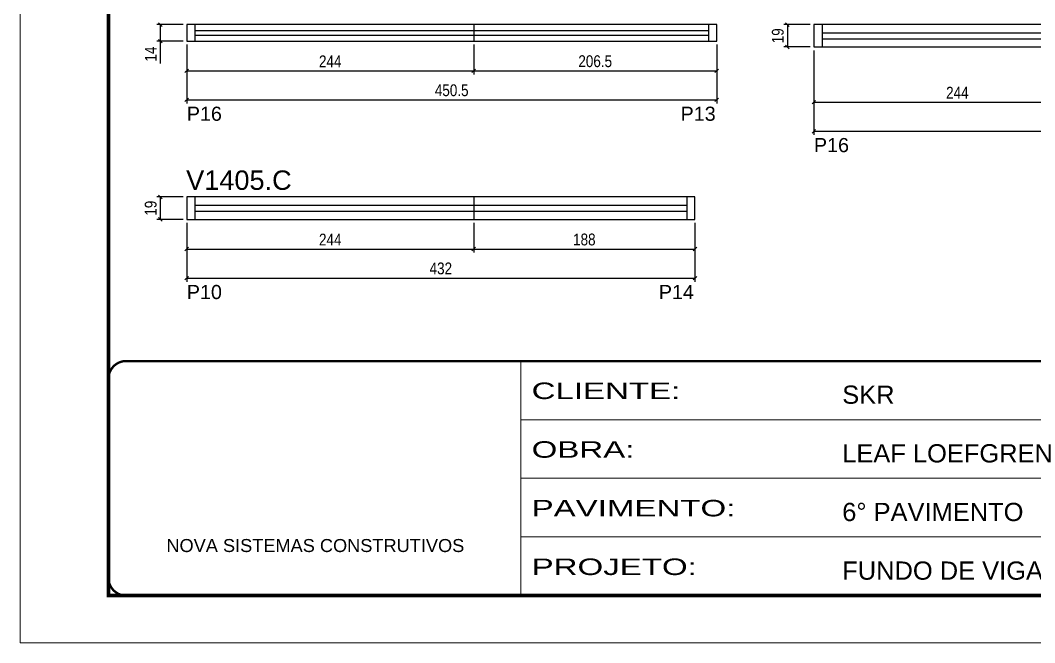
# Model space of a CAD drawing. Extents: x 1959 to 8212, y 239 to 4735.
# Drawn here: x 6727 to 7590, y 2537 to 3065 of the extents above; entities that cross this region are included whole.
import ezdxf

# ---------------------------------------------------------------- set-up
doc = ezdxf.new("R2010")
doc.units = 0
doc.linetypes.add('CONTINUO', pattern=[0])
doc.linetypes.add('DASHED', pattern=[0.75, 0.5, -0.25])
for name, color, linetype in [('5', 5, 'Continuous'), ('COTA', 241, 'Continuous'), ('NOMENCLATURA', 7, 'Continuous'), ('Painéis', 200, 'Continuous'), ('SARR_2.2x7', 40, 'Continuous'), ('SARR_EDITAR', 141, 'Continuous')]:
    doc.layers.add(name, color=color, linetype=linetype)
doc.layers.add('Folhas', color=255, linetype='Continuous', lineweight=9)
doc.layers.add('SARRAFO DE PRESSAO', color=251, linetype='DASHED', lineweight=9)
doc.styles.add('ARIAL', font='arial.ttf')
doc.styles.add('COTA TECNICA', font='techl___.ttf', dxfattribs={"height": 10})
doc.styles.add('COTA TECNICA-50', font='techl___.ttf', dxfattribs={"height": 10})
doc.styles.get("Standard").update_dxf_attribs({"font": 'arial.ttf'})
doc.styles.add('Tecnologia', font='')
doc.styles.get('Tecnologia').set_extended_font_data('Forgotten Futurist')
doc.dimstyles.new('COTA PAINEL-50', dxfattribs={"dimtxt": 10, "dimasz": 3, "dimexe": 3, "dimexo": 3, "dimgap": 3, "dimtad": 1, "dimdec": 1, "dimzin": 12, "dimdsep": 46, "dimtxsty": 'COTA TECNICA-50', "dimblk1": 'OBLIQUE', "dimblk2": 'OBLIQUE', "dimsah": 1, "dimcen": 0.9, "dimclrd": 4, "dimclre": 4, "dimclrt": 240, "dimadec": 1, "dimazin": 3, "dimtfac": 1, "dimtdec": 1, "dimtmove": 0, "dimatfit": 3, "dimfxl": 1, "dimtolj": 1, "dimtzin": 12, "dimarcsym": 0})
doc.dimstyles.new('PAINEL', dxfattribs={"dimtxt": 10, "dimasz": 3, "dimexe": 3, "dimexo": 3, "dimgap": 3, "dimtad": 1, "dimdec": 1, "dimzin": 12, "dimdsep": 46, "dimtxsty": 'COTA TECNICA', "dimblk1": 'OBLIQUE', "dimblk2": 'OBLIQUE', "dimsah": 1, "dimcen": 0.9, "dimclrd": 4, "dimclre": 4, "dimclrt": 240, "dimadec": 1, "dimazin": 3, "dimtfac": 1, "dimtdec": 1, "dimtmove": 0, "dimatfit": 3, "dimfxl": 1, "dimtolj": 1, "dimtzin": 12, "dimarcsym": 0})

# ---------------------------------------------------------------- blocks, each defined once
blk = doc.blocks.new('9999999999')
at = {"color": 30, "linetype": 'CONTINUO'}
for p, q in [((98564.56, 34230.21), (98564.56, 34429.45)), ((98564.56, 34379.64), (99583.98, 34379.64)), ((98564.56, 34329.83), (99487.98, 34329.83)), ((98564.56, 34280.02), (99487.98, 34280.02))]:
    blk.add_line(p, q, dxfattribs=at)
at = {"color": 30, "linetype": 'CONTINUO', "const_width": 2}
blk.add_lwpolyline([(99583.98, 34230.21), (99583.98, 34414.45, 0.414214), (99568.98, 34429.45), (98228.98, 34429.45, 0.414214), (98213.98, 34414.45), (98213.98, 34245.21, 0.414214), (98228.98, 34230.21), (99583.98, 34230.21)], format="xyb", dxfattribs=at)
at = {"layer": 'Folhas'}
blk.add_lwpolyline([(98138.98, 34190.21), (99623.98, 34190.21), (99623.98, 35240.21), (98138.98, 35240.21)], close=True, dxfattribs=at)
at = {"layer": 'Folhas', "color": 30, "const_width": 3}
blk.add_lwpolyline([(98213.98, 34230.21), (99583.98, 34230.21), (99583.98, 35200.21), (98213.98, 35200.21)], close=True, dxfattribs=at)
at = {"color": 7, "linetype": 'Continuous', "ltscale": 5, "style": 'ARIAL'}
for s, height, p in [('SKR', 15.483, (98837.68, 34393.13)), ('LEAF LOEFGREN', 15.4829, (98837.68, 34343.32)), ('6° PAVIMENTO', 15.4829, (98837.68, 34293.51)), ('NOVA SISTEMAS CONSTRUTIVOS', 11.0592, (98263.19, 34267.21)), ('FUNDO DE VIGAS', 15.4829, (98837.68, 34243.7))]:
    blk.add_text(s, height=height, dxfattribs=at).set_placement(p)
at = {"layer": 'Folhas', "color": 7, "style": 'Tecnologia', "width": 1.5}
for s, p in [('CLIENTE:', (98573.65, 34397.17)), ('OBRA:', (98573.65, 34347.31)), ('PAVIMENTO:', (98573.65, 34297.5)), ('PROJETO:', (98573.65, 34247.69))]:
    blk.add_text(s, height=14, dxfattribs=at).set_placement(p)
blk = doc.blocks.new('_Oblique')
at = {"color": 0, "linetype": 'ByBlock', "lineweight": -2}
blk.add_line((-0.5, -0.5), (0.5, 0.5), dxfattribs=at)
blk = doc.blocks.new('*D132')
at = {"layer": 'COTA', "color": 4, "linetype": 'ByBlock', "lineweight": -2, "transparency": 16777216}
for p, q in [((6868.74, 3044.65), (6868.74, 2994.71)), ((7319.24, 3044.65), (7319.24, 2994.71)), ((6868.74, 2997.71), (7319.24, 2997.71))]:
    blk.add_line(p, q, dxfattribs=at)
at = {"layer": 'Defpoints', "color": 0, "linetype": 'ByBlock', "transparency": 16777216}
for p in [(6868.74, 3047.65), (7319.24, 3047.65), (7319.24, 2997.71)]:
    blk.add_point(p, dxfattribs=at)
at = {"layer": 'COTA', "color": 4, "linetype": 'ByBlock', "lineweight": -2, "transparency": 16777216, "xscale": 3, "yscale": 3, "zscale": 3, "rotation": 180}
blk.add_blockref('_Oblique', (6868.74, 2997.71), dxfattribs=at)
at = {"layer": 'COTA', "color": 4, "linetype": 'ByBlock', "lineweight": -2, "transparency": 16777216, "xscale": 3, "yscale": 3, "zscale": 3}
blk.add_blockref('_Oblique', (7319.24, 2997.71), dxfattribs=at)
at = {"layer": 'COTA', "color": 240, "linetype": 'ByBlock', "transparency": 16777216, "insert": (7093.99, 3005.82), "char_height": 10, "attachment_point": 5, "style": 'COTA TECNICA-50'}
blk.add_mtext('\\A1;450.5', dxfattribs=at)
blk = doc.blocks.new('*D133')
at = {"layer": 'COTA', "color": 4, "lineweight": -2, "transparency": 16777216}
for p, q in [((6865.74, 3061.65), (6843.25, 3061.65)), ((6846.25, 3061.65), (6846.25, 3047.65)), ((6865.74, 3047.65), (6843.25, 3047.65)), ((6846.25, 3047.65), (6846.25, 3028.54))]:
    blk.add_line(p, q, dxfattribs=at)
at = {"layer": 'Defpoints', "color": 0, "transparency": 16777216}
for p in [(6868.74, 3061.65), (6846.25, 3047.65), (6868.74, 3047.65)]:
    blk.add_point(p, dxfattribs=at)
at = {"layer": 'COTA', "color": 4, "lineweight": -2, "transparency": 16777216, "xscale": 3, "yscale": 3, "zscale": 3}
for p, rotation in [((6846.25, 3061.65), 90), ((6846.25, 3047.65), 270)]:
    blk.add_blockref('_Oblique', p, dxfattribs=dict(at, rotation=rotation))
at = {"layer": 'COTA', "color": 240, "transparency": 16777216, "insert": (6838.17, 3036.59), "char_height": 10, "attachment_point": 5, "rotation": 90, "style": 'COTA TECNICA'}
blk.add_mtext('\\A1;14', dxfattribs=at)
blk = doc.blocks.new('*D134')
at = {"layer": 'COTA', "color": 4, "lineweight": -2, "transparency": 16777216}
for p, q in [((6868.74, 3044.65), (6868.74, 3019.4)), ((7112.74, 3044.65), (7112.74, 3019.4)), ((6868.74, 3022.4), (7112.74, 3022.4))]:
    blk.add_line(p, q, dxfattribs=at)
at = {"layer": 'Defpoints', "color": 0, "transparency": 16777216}
for p in [(6868.74, 3047.65), (7112.74, 3047.65), (7112.74, 3022.4)]:
    blk.add_point(p, dxfattribs=at)
at = {"layer": 'COTA', "color": 4, "lineweight": -2, "transparency": 16777216, "xscale": 3, "yscale": 3, "zscale": 3, "rotation": 180}
blk.add_blockref('_Oblique', (6868.74, 3022.4), dxfattribs=at)
at = {"layer": 'COTA', "color": 4, "lineweight": -2, "transparency": 16777216, "xscale": 3, "yscale": 3, "zscale": 3}
blk.add_blockref('_Oblique', (7112.74, 3022.4), dxfattribs=at)
at = {"layer": 'COTA', "color": 240, "transparency": 16777216, "insert": (6990.74, 3030.48), "char_height": 10, "attachment_point": 5, "style": 'COTA TECNICA'}
blk.add_mtext('\\A1;244', dxfattribs=at)
blk = doc.blocks.new('*D135')
at = {"layer": 'COTA', "color": 4, "lineweight": -2, "transparency": 16777216}
for p, q in [((7112.74, 3044.65), (7112.74, 3019.4)), ((7319.24, 3044.65), (7319.24, 3019.4)), ((7112.74, 3022.4), (7319.24, 3022.4))]:
    blk.add_line(p, q, dxfattribs=at)
at = {"layer": 'Defpoints', "color": 0, "transparency": 16777216}
for p in [(7112.74, 3047.65), (7319.24, 3047.65), (7319.24, 3022.4)]:
    blk.add_point(p, dxfattribs=at)
at = {"layer": 'COTA', "color": 4, "lineweight": -2, "transparency": 16777216, "xscale": 3, "yscale": 3, "zscale": 3, "rotation": 180}
blk.add_blockref('_Oblique', (7112.74, 3022.4), dxfattribs=at)
at = {"layer": 'COTA', "color": 4, "lineweight": -2, "transparency": 16777216, "xscale": 3, "yscale": 3, "zscale": 3}
blk.add_blockref('_Oblique', (7319.24, 3022.4), dxfattribs=at)
at = {"layer": 'COTA', "color": 240, "transparency": 16777216, "insert": (7215.99, 3030.51), "char_height": 10, "attachment_point": 5, "style": 'COTA TECNICA'}
blk.add_mtext('\\A1;206.5', dxfattribs=at)
blk = doc.blocks.new('*D136')
at = {"layer": 'COTA', "color": 4, "linetype": 'ByBlock', "lineweight": -2, "transparency": 16777216}
for p, q in [((7401.82, 3039.65), (7401.82, 2968.07)), ((7907.32, 3039.65), (7907.32, 2968.07)), ((7401.82, 2971.07), (7907.32, 2971.07))]:
    blk.add_line(p, q, dxfattribs=at)
at = {"layer": 'Defpoints', "color": 0, "linetype": 'ByBlock', "transparency": 16777216}
for p in [(7401.82, 3042.65), (7907.32, 3042.65), (7907.32, 2971.07)]:
    blk.add_point(p, dxfattribs=at)
at = {"layer": 'COTA', "color": 4, "linetype": 'ByBlock', "lineweight": -2, "transparency": 16777216, "xscale": 3, "yscale": 3, "zscale": 3, "rotation": 180}
blk.add_blockref('_Oblique', (7401.82, 2971.07), dxfattribs=at)
at = {"layer": 'COTA', "color": 4, "linetype": 'ByBlock', "lineweight": -2, "transparency": 16777216, "xscale": 3, "yscale": 3, "zscale": 3}
blk.add_blockref('_Oblique', (7907.32, 2971.07), dxfattribs=at)
at = {"layer": 'COTA', "color": 240, "linetype": 'ByBlock', "transparency": 16777216, "insert": (7654.57, 2979.18), "char_height": 10, "attachment_point": 5, "style": 'COTA TECNICA-50'}
blk.add_mtext('\\A1;505.5', dxfattribs=at)
blk = doc.blocks.new('*D137')
at = {"layer": 'COTA', "color": 4, "lineweight": -2, "transparency": 16777216}
for p, q in [((7398.82, 3061.65), (7376.32, 3061.65)), ((7379.32, 3061.65), (7379.32, 3042.65)), ((7398.82, 3042.65), (7376.32, 3042.65))]:
    blk.add_line(p, q, dxfattribs=at)
at = {"layer": 'Defpoints', "color": 0, "transparency": 16777216}
for p in [(7401.82, 3061.65), (7379.32, 3042.65), (7401.82, 3042.65)]:
    blk.add_point(p, dxfattribs=at)
at = {"layer": 'COTA', "color": 4, "lineweight": -2, "transparency": 16777216, "xscale": 3, "yscale": 3, "zscale": 3}
for p, rotation in [((7379.32, 3061.65), 90), ((7379.32, 3042.65), 270)]:
    blk.add_blockref('_Oblique', p, dxfattribs=dict(at, rotation=rotation))
at = {"layer": 'COTA', "color": 240, "transparency": 16777216, "insert": (7371.23, 3052.15), "char_height": 10, "attachment_point": 5, "rotation": 90, "style": 'COTA TECNICA'}
blk.add_mtext('\\A1;19', dxfattribs=at)
blk = doc.blocks.new('*D138')
at = {"layer": 'COTA', "color": 4, "lineweight": -2, "transparency": 16777216}
for p, q in [((7401.82, 3039.65), (7401.82, 2992.77)), ((7645.82, 3039.65), (7645.82, 2992.77)), ((7401.82, 2995.77), (7645.82, 2995.77))]:
    blk.add_line(p, q, dxfattribs=at)
at = {"layer": 'Defpoints', "color": 0, "transparency": 16777216}
for p in [(7401.82, 3042.65), (7645.82, 3042.65), (7645.82, 2995.77)]:
    blk.add_point(p, dxfattribs=at)
at = {"layer": 'COTA', "color": 4, "lineweight": -2, "transparency": 16777216, "xscale": 3, "yscale": 3, "zscale": 3, "rotation": 180}
blk.add_blockref('_Oblique', (7401.82, 2995.77), dxfattribs=at)
at = {"layer": 'COTA', "color": 4, "lineweight": -2, "transparency": 16777216, "xscale": 3, "yscale": 3, "zscale": 3}
blk.add_blockref('_Oblique', (7645.82, 2995.77), dxfattribs=at)
at = {"layer": 'COTA', "color": 240, "transparency": 16777216, "insert": (7523.82, 3003.84), "char_height": 10, "attachment_point": 5, "style": 'COTA TECNICA'}
blk.add_mtext('\\A1;244', dxfattribs=at)
blk = doc.blocks.new('*D145')
at = {"layer": 'COTA', "color": 4, "linetype": 'ByBlock', "lineweight": -2, "transparency": 16777216}
for p, q in [((6868.74, 2893.23), (6868.74, 2843.28)), ((7300.74, 2893.23), (7300.74, 2843.28)), ((6868.74, 2846.28), (7300.74, 2846.28))]:
    blk.add_line(p, q, dxfattribs=at)
at = {"layer": 'Defpoints', "color": 0, "linetype": 'ByBlock', "transparency": 16777216}
for p in [(6868.74, 2896.23), (7300.74, 2896.23), (7300.74, 2846.28)]:
    blk.add_point(p, dxfattribs=at)
at = {"layer": 'COTA', "color": 4, "linetype": 'ByBlock', "lineweight": -2, "transparency": 16777216, "xscale": 3, "yscale": 3, "zscale": 3, "rotation": 180}
blk.add_blockref('_Oblique', (6868.74, 2846.28), dxfattribs=at)
at = {"layer": 'COTA', "color": 4, "linetype": 'ByBlock', "lineweight": -2, "transparency": 16777216, "xscale": 3, "yscale": 3, "zscale": 3}
blk.add_blockref('_Oblique', (7300.74, 2846.28), dxfattribs=at)
at = {"layer": 'COTA', "color": 240, "linetype": 'ByBlock', "transparency": 16777216, "insert": (7084.74, 2854.5), "char_height": 10, "attachment_point": 5, "style": 'COTA TECNICA-50'}
blk.add_mtext('\\A1;432', dxfattribs=at)
blk = doc.blocks.new('*D146')
at = {"layer": 'COTA', "color": 4, "lineweight": -2, "transparency": 16777216}
for p, q in [((6865.74, 2915.23), (6843.25, 2915.23)), ((6846.25, 2915.23), (6846.25, 2896.23)), ((6865.74, 2896.23), (6843.25, 2896.23))]:
    blk.add_line(p, q, dxfattribs=at)
at = {"layer": 'Defpoints', "color": 0, "transparency": 16777216}
for p in [(6868.74, 2915.23), (6846.25, 2896.23), (6868.74, 2896.23)]:
    blk.add_point(p, dxfattribs=at)
at = {"layer": 'COTA', "color": 4, "lineweight": -2, "transparency": 16777216, "xscale": 3, "yscale": 3, "zscale": 3}
for p, rotation in [((6846.25, 2915.23), 90), ((6846.25, 2896.23), 270)]:
    blk.add_blockref('_Oblique', p, dxfattribs=dict(at, rotation=rotation))
at = {"layer": 'COTA', "color": 240, "transparency": 16777216, "insert": (6838.16, 2905.73), "char_height": 10, "attachment_point": 5, "rotation": 90, "style": 'COTA TECNICA'}
blk.add_mtext('\\A1;19', dxfattribs=at)
blk = doc.blocks.new('*D147')
at = {"layer": 'COTA', "color": 4, "lineweight": -2, "transparency": 16777216}
for p, q in [((6868.74, 2893.23), (6868.74, 2867.98)), ((7112.74, 2893.23), (7112.74, 2867.98)), ((6868.74, 2870.98), (7112.74, 2870.98))]:
    blk.add_line(p, q, dxfattribs=at)
at = {"layer": 'Defpoints', "color": 0, "transparency": 16777216}
for p in [(6868.74, 2896.23), (7112.74, 2896.23), (7112.74, 2870.98)]:
    blk.add_point(p, dxfattribs=at)
at = {"layer": 'COTA', "color": 4, "lineweight": -2, "transparency": 16777216, "xscale": 3, "yscale": 3, "zscale": 3, "rotation": 180}
blk.add_blockref('_Oblique', (6868.74, 2870.98), dxfattribs=at)
at = {"layer": 'COTA', "color": 4, "lineweight": -2, "transparency": 16777216, "xscale": 3, "yscale": 3, "zscale": 3}
blk.add_blockref('_Oblique', (7112.74, 2870.98), dxfattribs=at)
at = {"layer": 'COTA', "color": 240, "transparency": 16777216, "insert": (6990.74, 2879.05), "char_height": 10, "attachment_point": 5, "style": 'COTA TECNICA'}
blk.add_mtext('\\A1;244', dxfattribs=at)
blk = doc.blocks.new('*D148')
at = {"layer": 'COTA', "color": 4, "lineweight": -2, "transparency": 16777216}
for p, q in [((7112.74, 2893.23), (7112.74, 2867.98)), ((7300.74, 2893.23), (7300.74, 2867.98)), ((7112.74, 2870.98), (7300.74, 2870.98))]:
    blk.add_line(p, q, dxfattribs=at)
at = {"layer": 'Defpoints', "color": 0, "transparency": 16777216}
for p in [(7112.74, 2896.23), (7300.74, 2896.23), (7300.74, 2870.98)]:
    blk.add_point(p, dxfattribs=at)
at = {"layer": 'COTA', "color": 4, "lineweight": -2, "transparency": 16777216, "xscale": 3, "yscale": 3, "zscale": 3, "rotation": 180}
blk.add_blockref('_Oblique', (7112.74, 2870.98), dxfattribs=at)
at = {"layer": 'COTA', "color": 4, "lineweight": -2, "transparency": 16777216, "xscale": 3, "yscale": 3, "zscale": 3}
blk.add_blockref('_Oblique', (7300.74, 2870.98), dxfattribs=at)
at = {"layer": 'COTA', "color": 240, "transparency": 16777216, "insert": (7206.74, 2879.07), "char_height": 10, "attachment_point": 5, "style": 'COTA TECNICA'}
blk.add_mtext('\\A1;188', dxfattribs=at)

msp = doc.modelspace()

# ---------------------------------------------------------------- linework, layer by layer
at = {"layer": 'Painéis', "linetype": 'ByBlock'}
for p, q in [((6868.74, 3061.65), (6868.74, 3047.65)), ((7319.24, 3061.65), (6868.74, 3061.65)), ((7112.74, 3061.65), (7112.74, 3047.65)), ((7319.24, 3047.65), (7319.24, 3061.65)), ((7401.82, 3061.65), (7401.82, 3042.65)), ((7907.32, 3061.65), (7401.82, 3061.65)), ((6868.74, 3047.65), (7319.24, 3047.65)), ((7401.82, 3042.65), (7907.32, 3042.65)), ((6868.74, 2915.23), (6868.74, 2896.23)), ((7300.74, 2915.23), (6868.74, 2915.23)), ((7112.74, 2915.23), (7112.74, 2896.23)), ((7300.74, 2896.23), (7300.74, 2915.23)), ((6868.74, 2896.23), (7300.74, 2896.23))]:
    msp.add_line(p, q, dxfattribs=at)
at = {"layer": 'SARR_2.2x7', "linetype": 'Continuous'}
for p, q in [((6875.74, 3061.65), (6875.74, 3047.65)), ((7312.24, 3061.65), (7312.24, 3047.65)), ((7408.82, 3061.65), (7408.82, 3042.65)), ((7408.82, 3054.65), (7645.82, 3054.65)), ((7408.82, 3049.65), (7645.82, 3049.65)), ((6875.74, 2915.23), (6875.74, 2896.23)), ((7293.74, 2915.23), (7293.74, 2896.23)), ((6875.74, 2908.23), (7112.74, 2908.23)), ((7112.74, 2908.23), (7293.74, 2908.23)), ((6875.74, 2903.23), (7112.74, 2903.23)), ((7112.74, 2903.23), (7293.74, 2903.23))]:
    msp.add_line(p, q, dxfattribs=at)
at = {"layer": 'SARR_EDITAR', "linetype": 'Continuous'}
for p, q in [((6875.74, 3056.65), (7112.74, 3056.65)), ((6875.74, 3052.65), (7112.74, 3052.65)), ((7112.74, 3056.65), (7312.24, 3056.65)), ((7112.74, 3052.65), (7312.24, 3052.65))]:
    msp.add_line(p, q, dxfattribs=at)

# ---------------------------------------------------------------- block references
at = {"layer": 'SARRAFO DE PRESSAO', "color": 6, "linetype": 'ByBlock'}
msp.add_blockref('9999999999', (-91411.71, -31653.56), dxfattribs=at)

# ---------------------------------------------------------------- texts
at = {"layer": '5', "linetype": 'Continuous'}
for s, rotation, p in [('P16', 0.00004, (6868.83, 2979.95)), ('P13', 359.99996, (7288.57, 2979.95)), ('P16', 0.00004, (7401.9, 2953.31)), ('P10', 0.00004, (6868.83, 2828.52)), ('P14', 359.99996, (7270.07, 2828.52))]:
    msp.add_text(s, height=12, rotation=rotation, dxfattribs=at).set_placement(p)
at = {"layer": 'NOMENCLATURA', "linetype": 'Continuous'}
msp.add_text('V1405.C', height=16.5, dxfattribs=at).set_placement((6868.27, 2921.28))

# ---------------------------------------------------------------- dimensions: what is measured, and where the dimension line sits
at = {"layer": 'COTA'}
for base, p1, p2, picture, middle in [((6846.25, 3047.65), (6868.74, 3061.65), (6868.74, 3047.65), '*D133', (6838.17, 3036.59)), ((7379.32, 3042.65), (7401.82, 3061.65), (7401.82, 3042.65), '*D137', (7371.23, 3052.15)), ((6846.25, 2896.23), (6868.74, 2915.23), (6868.74, 2896.23), '*D146', (6838.16, 2905.73))]:
    dim = msp.add_linear_dim(base=base, p1=p1, p2=p2, angle=90, dimstyle='PAINEL', dxfattribs=at)
    dim.commit()
    dim.dimension.update_dxf_attribs({"geometry": picture, "text_midpoint": middle})
at = {"layer": 'COTA', "color": 1, "linetype": 'ByBlock'}
for base, p1, p2, picture, middle in [((7319.24, 2997.71), (6868.74, 3047.65), (7319.24, 3047.65), '*D132', (7093.99, 3005.82)), ((7907.32, 2971.07), (7401.82, 3042.65), (7907.32, 3042.65), '*D136', (7654.57, 2979.18)), ((7300.74, 2846.28), (6868.74, 2896.23), (7300.74, 2896.23), '*D145', (7084.74, 2854.5))]:
    dim = msp.add_linear_dim(base=base, p1=p1, p2=p2, dimstyle='COTA PAINEL-50', override={"dimarcsym": 1}, dxfattribs=at)
    dim.commit()
    dim.dimension.update_dxf_attribs({"geometry": picture, "text_midpoint": middle})
at = {"layer": 'COTA'}
for base, p1, p2, picture, middle in [((7112.74, 3022.4), (6868.74, 3047.65), (7112.74, 3047.65), '*D134', (6990.74, 3030.48)), ((7645.82, 2995.77), (7401.82, 3042.65), (7645.82, 3042.65), '*D138', (7523.82, 3003.84)), ((7112.74, 2870.98), (6868.74, 2896.23), (7112.74, 2896.23), '*D147', (6990.74, 2879.05))]:
    dim = msp.add_linear_dim(base=base, p1=p1, p2=p2, dimstyle='PAINEL', dxfattribs=at)
    dim.commit()
    dim.dimension.update_dxf_attribs({"geometry": picture, "text_midpoint": middle})
for base, p1, p2, picture, middle in [((7319.24, 3022.4), (7112.74, 3047.65), (7319.24, 3047.65), '*D135', (7215.99, 3030.51)), ((7300.74, 2870.98), (7112.74, 2896.23), (7300.74, 2896.23), '*D148', (7206.74, 2879.07))]:
    dim = msp.add_linear_dim(base=base, p1=p1, p2=p2, dimstyle='PAINEL', override={"dimtmove": 1}, dxfattribs=at)
    dim.commit()
    dim.dimension.update_dxf_attribs({"geometry": picture, "text_midpoint": middle})

doc.saveas('drawing.dxf')
